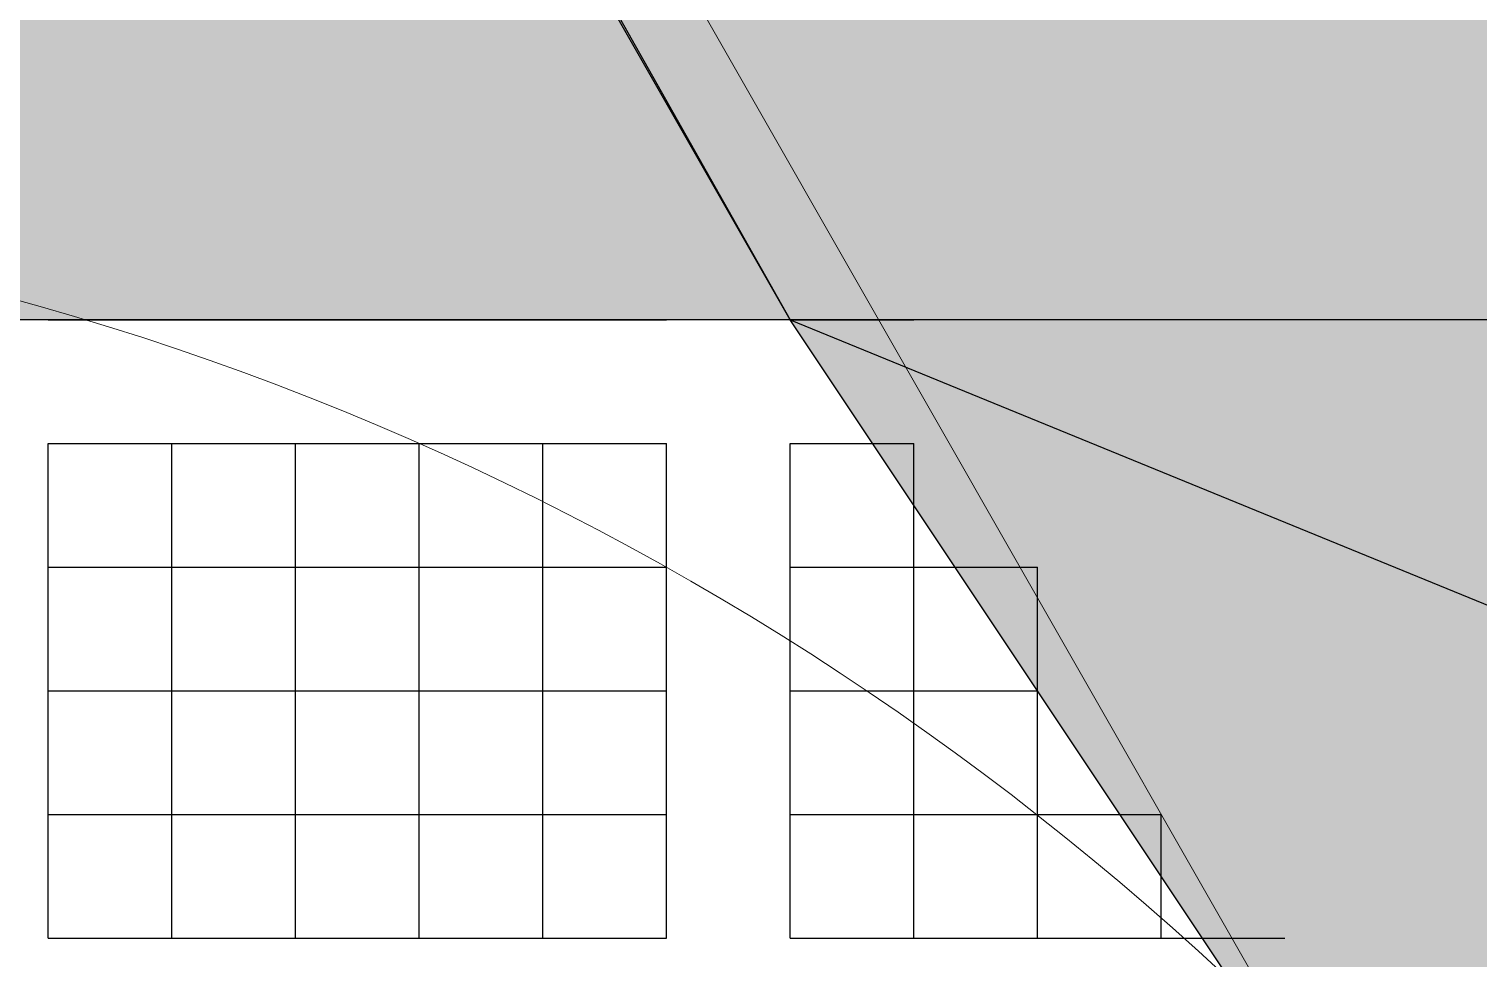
# Model space of a CAD drawing. Header units: millimetres. Extents: x 6 to 745025, y -1528 to 119936.
# Drawn here: x 181.2788 to 181.7749, y 110.6243 to 110.9423 of the extents above; entities that cross this region are included whole.
import ezdxf

# ---------------------------------------------------------------- set-up
doc = ezdxf.new("R2010")
doc.units = ezdxf.units.MM
doc.header["$MEASUREMENT"] = 0
doc.layers.get('0').update_dxf_attribs({"linetype": 'CONTINUOUS'})

msp = doc.modelspace()

# ---------------------------------------------------------------- hatches: boundary and pattern name
at = {"true_color": 0x000006}
msp.add_hatch(color=0, dxfattribs=at).paths.add_polyline_path([(180.98911, 111.81644), (181.53944, 110.84278), (180.43877, 110.84278)])
at = {"true_color": 0x000003}
h = msp.add_hatch(color=0, dxfattribs=at)
h.paths.add_polyline_path([(182.51311, 111.13911), (181.37011, 111.13911), (182.68244, 110.84278)])
h.paths.add_polyline_path([(181.37011, 111.13911), (182.68244, 110.84278), (181.53944, 110.84278)])
at = {"true_color": 0x000006}
h = msp.add_hatch(color=0, dxfattribs=at)
h.paths.add_polyline_path([(182.68244, 110.84278), (181.53944, 110.84278), (182.47077, 110.46178)])
h.paths.add_polyline_path([(181.53944, 110.84278), (182.47077, 110.46178), (181.79344, 110.46178)])

# ---------------------------------------------------------------- linework, layer by layer
at = {"color": 0, "linetype": 'Continuous', "lineweight": 25, "true_color": 0x000002}
for p, q in [((181.28544, 110.84278), (181.28544, 110.84278)), ((181.28544, 110.84278), (181.28544, 110.84278)), ((181.28544, 110.84278), (181.28544, 110.84278)), ((181.28544, 110.84278), (181.28544, 110.84278)), ((181.28544, 110.84278), (181.28544, 110.84278)), ((181.28544, 110.84278), (181.28544, 110.84278)), ((181.28544, 110.84278), (181.28544, 110.84278)), ((181.28544, 110.84278), (181.28544, 110.84278)), ((181.32777, 110.84278), (181.32777, 110.84278)), ((181.32777, 110.84278), (181.32777, 110.84278)), ((181.32777, 110.84278), (181.32777, 110.84278)), ((181.32777, 110.84278), (181.32777, 110.84278)), ((181.32777, 110.84278), (181.32777, 110.84278)), ((181.32777, 110.84278), (181.32777, 110.84278)), ((181.32777, 110.84278), (181.32777, 110.84278)), ((181.37011, 110.84278), (181.37011, 110.84278)), ((181.37011, 110.84278), (181.37011, 110.84278)), ((181.37011, 110.84278), (181.37011, 110.84278)), ((181.37011, 110.84278), (181.37011, 110.84278)), ((181.37011, 110.84278), (181.37011, 110.84278)), ((181.37011, 110.84278), (181.37011, 110.84278)), ((181.37011, 110.84278), (181.37011, 110.84278)), ((181.41244, 110.84278), (181.41244, 110.84278)), ((181.41244, 110.84278), (181.41244, 110.84278)), ((181.41244, 110.84278), (181.41244, 110.84278)), ((181.41244, 110.84278), (181.41244, 110.84278)), ((181.41244, 110.84278), (181.41244, 110.84278)), ((181.41244, 110.84278), (181.41244, 110.84278)), ((181.41244, 110.84278), (181.41244, 110.84278)), ((181.45477, 110.84278), (181.45477, 110.84278)), ((181.45477, 110.84278), (181.45477, 110.84278)), ((181.45477, 110.84278), (181.45477, 110.84278)), ((181.45477, 110.84278), (181.45477, 110.84278)), ((181.45477, 110.84278), (181.45477, 110.84278)), ((181.45477, 110.84278), (181.45477, 110.84278)), ((181.45477, 110.84278), (181.45477, 110.84278)), ((181.49711, 110.84278), (181.49711, 110.84278)), ((181.49711, 110.84278), (181.49711, 110.84278)), ((181.49711, 110.84278), (181.49711, 110.84278)), ((181.49711, 110.84278), (181.49711, 110.84278)), ((181.49711, 110.84278), (181.49711, 110.84278)), ((181.49711, 110.84278), (181.49711, 110.84278)), ((181.49711, 110.84278), (181.49711, 110.84278)), ((181.53944, 110.84278), (181.53944, 110.84278)), ((181.53944, 110.84278), (181.53944, 110.84278)), ((181.53944, 110.84278), (181.58177, 110.84278)), ((181.53944, 110.84278), (181.58177, 110.84278)), ((181.53944, 110.84278), (181.58177, 110.84278)), ((181.53944, 110.84278), (181.58177, 110.84278)), ((181.53944, 110.84278), (181.53944, 110.84278)), ((181.53944, 110.84278), (181.53944, 110.84278)), ((181.53944, 110.84278), (181.53944, 110.84278)), ((181.53944, 110.84278), (181.53944, 110.84278)), ((181.53944, 110.84278), (181.53944, 110.84278)), ((181.53944, 110.84278), (181.53944, 110.84278)), ((181.53944, 110.84278), (181.53944, 110.84278)), ((181.53944, 110.84278), (181.53944, 110.84278)), ((181.58177, 110.84278), (181.58177, 110.84278)), ((181.28544, 110.80044), (181.28544, 110.80044)), ((181.28544, 110.80044), (181.28544, 110.80044)), ((181.28544, 110.80044), (181.28544, 110.80044)), ((181.28544, 110.80044), (181.28544, 110.80044)), ((181.28544, 110.80044), (181.28544, 110.80044)), ((181.28544, 110.80044), (181.28544, 110.80044)), ((181.28544, 110.80044), (181.28544, 110.80044)), ((181.28544, 110.80044), (181.28544, 110.80044)), ((181.32777, 110.80044), (181.32777, 110.80044)), ((181.32777, 110.80044), (181.32777, 110.80044)), ((181.32777, 110.80044), (181.32777, 110.80044)), ((181.32777, 110.80044), (181.32777, 110.80044)), ((181.32777, 110.80044), (181.32777, 110.80044)), ((181.32777, 110.80044), (181.32777, 110.80044)), ((181.32777, 110.80044), (181.32777, 110.80044)), ((181.37011, 110.80044), (181.37011, 110.80044)), ((181.37011, 110.80044), (181.37011, 110.80044)), ((181.37011, 110.80044), (181.37011, 110.80044)), ((181.37011, 110.80044), (181.37011, 110.80044)), ((181.37011, 110.75811), (181.37011, 110.80044)), ((181.37011, 110.75811), (181.37011, 110.80044)), ((181.37011, 110.75811), (181.37011, 110.80044)), ((181.41244, 110.75811), (181.41244, 110.80044)), ((181.41244, 110.75811), (181.41244, 110.80044)), ((181.41244, 110.75811), (181.41244, 110.80044)), ((181.41244, 110.75811), (181.41244, 110.80044)), ((181.41244, 110.75811), (181.41244, 110.80044)), ((181.41244, 110.75811), (181.41244, 110.80044)), ((181.41244, 110.75811), (181.41244, 110.80044)), ((181.45477, 110.75811), (181.45477, 110.80044)), ((181.45477, 110.75811), (181.45477, 110.80044)), ((181.45477, 110.75811), (181.45477, 110.80044)), ((181.45477, 110.75811), (181.45477, 110.80044)), ((181.45477, 110.75811), (181.45477, 110.80044)), ((181.53944, 110.80044), (181.58177, 110.80044)), ((181.53944, 110.80044), (181.58177, 110.80044)), ((181.53944, 110.80044), (181.58177, 110.80044)), ((181.53944, 110.80044), (181.58177, 110.80044)), ((181.53944, 110.80044), (181.58177, 110.80044)), ((181.53944, 110.80044), (181.58177, 110.80044)), ((181.53944, 110.80044), (181.58177, 110.80044)), ((181.45477, 110.75811), (181.49711, 110.75811)), ((181.45477, 110.75811), (181.49711, 110.75811)), ((181.53944, 110.75811), (181.58177, 110.75811)), ((181.53944, 110.75811), (181.58177, 110.75811)), ((181.45477, 110.71578), (181.49711, 110.71578)), ((181.49711, 110.71578), (181.49711, 110.71578)), ((181.49711, 110.71578), (181.49711, 110.71578)), ((181.49711, 110.71578), (181.49711, 110.71578)), ((181.49711, 110.71578), (181.49711, 110.71578)), ((181.66644, 110.63111), (181.66644, 110.67344)), ((181.66644, 110.63111), (181.66644, 110.67344)), ((181.66644, 110.63111), (181.66644, 110.67344)), ((181.66644, 110.63111), (181.66644, 110.67344)), ((181.62411, 110.63111), (181.66644, 110.63111)), ((181.62411, 110.63111), (181.66644, 110.63111)), ((181.62411, 110.63111), (181.66644, 110.63111)), ((181.66644, 110.63111), (181.66644, 110.63111)), ((181.66644, 110.63111), (181.66644, 110.63111)), ((181.66644, 110.63111), (181.66644, 110.63111)), ((181.70877, 110.63111), (181.70877, 110.63111))]:
    msp.add_line(p, q, dxfattribs=at)
at = {"color": 0, "linetype": 'Continuous', "lineweight": 25, "true_color": 0x000001}
for p, q in [((181.28544, 110.80044), (181.28544, 110.80044)), ((181.28544, 110.80044), (181.28544, 110.80044)), ((181.28544, 110.80044), (181.28544, 110.80044)), ((181.28544, 110.80044), (181.32777, 110.80044)), ((181.28544, 110.80044), (181.32777, 110.80044)), ((181.53944, 110.71578), (181.53944, 110.71578)), ((181.53944, 110.67344), (181.53944, 110.67344)), ((181.53944, 110.67344), (181.53944, 110.67344)), ((181.53944, 110.67344), (181.53944, 110.67344)), ((181.53944, 110.67344), (181.58177, 110.67344)), ((181.53944, 110.67344), (181.58177, 110.67344)), ((181.53944, 110.67344), (181.58177, 110.67344)), ((181.53944, 110.67344), (181.58177, 110.67344)), ((181.53944, 110.63111), (181.53944, 110.67344)), ((181.53944, 110.63111), (181.53944, 110.67344)), ((181.53944, 110.63111), (181.53944, 110.67344)), ((181.53944, 110.63111), (181.53944, 110.67344)), ((181.53944, 110.63111), (181.53944, 110.67344)), ((181.58177, 110.63111), (181.58177, 110.67344)), ((181.58177, 110.63111), (181.58177, 110.67344)), ((181.58177, 110.63111), (181.58177, 110.67344)), ((181.58177, 110.63111), (181.58177, 110.67344)), ((181.58177, 110.63111), (181.58177, 110.67344)), ((181.53944, 110.63111), (181.58177, 110.63111)), ((181.53944, 110.63111), (181.58177, 110.63111)), ((181.58177, 110.63111), (181.58177, 110.63111)), ((181.58177, 110.63111), (181.58177, 110.63111)), ((181.62411, 110.63111), (181.62411, 110.63111)), ((181.62411, 110.63111), (181.62411, 110.63111)), ((181.62411, 110.63111), (181.62411, 110.63111)), ((181.62411, 110.63111), (181.62411, 110.63111)), ((181.62411, 110.63111), (181.62411, 110.63111)), ((181.62411, 110.63111), (181.62411, 110.63111)), ((181.62411, 110.63111), (181.62411, 110.63111))]:
    msp.add_line(p, q, dxfattribs=at)
at = {"color": 0, "linetype": 'Continuous', "lineweight": 18, "true_color": 0x000003}
msp.add_lwpolyline([(180.98911, 111.85878), (179.29577, 108.89544), (182.68244, 108.89544)], close=True, dxfattribs=at)
at = {"color": 0, "linetype": 'Continuous', "lineweight": -2, "true_color": 0x000006}
for points in [[(180.98911, 111.81644), (181.53944, 110.84278), (180.43877, 110.84278)], [(182.68244, 110.84278), (181.53944, 110.84278), (182.47077, 110.46178)], [(181.53944, 110.84278), (182.47077, 110.46178), (181.79344, 110.46178)]]:
    msp.add_lwpolyline(points, close=True, dxfattribs=at)
at = {"color": 0, "linetype": 'Continuous', "lineweight": -2, "true_color": 0x000003}
msp.add_lwpolyline([(181.37011, 111.13911), (182.68244, 110.84278), (181.53944, 110.84278)], close=True, dxfattribs=at)
at = {"color": 0, "linetype": 'Continuous', "lineweight": 18, "true_color": 0x000003}
msp.add_lwpolyline([(180.98911, 107.87944), (182.68244, 110.84278), (179.29577, 110.84278), (180.98911, 107.92178)], dxfattribs=at)
at = {"color": 0, "linetype": 'Continuous', "lineweight": 25, "true_color": 0x000002}
for points in [[(181.28544, 110.84278), (181.32777, 110.84278), (181.37011, 110.84278), (181.41244, 110.84278), (181.45477, 110.84278), (181.49711, 110.84278)], [(181.28544, 110.84278), (181.32777, 110.84278), (181.37011, 110.84278), (181.41244, 110.84278), (181.45477, 110.84278), (181.49711, 110.84278)], [(181.28544, 110.84278), (181.32777, 110.84278), (181.37011, 110.84278), (181.41244, 110.84278), (181.45477, 110.84278), (181.49711, 110.84278)], [(181.28544, 110.84278), (181.32777, 110.84278), (181.37011, 110.84278), (181.41244, 110.84278), (181.45477, 110.84278), (181.49711, 110.84278)], [(181.28544, 110.84278), (181.32777, 110.84278), (181.37011, 110.84278), (181.41244, 110.84278), (181.45477, 110.84278), (181.49711, 110.84278)], [(181.28544, 110.84278), (181.32777, 110.84278), (181.37011, 110.84278), (181.41244, 110.84278), (181.45477, 110.84278), (181.49711, 110.84278)], [(181.28544, 110.80044), (181.32777, 110.80044), (181.37011, 110.80044), (181.41244, 110.80044), (181.45477, 110.80044), (181.49711, 110.80044)], [(181.28544, 110.80044), (181.32777, 110.80044), (181.37011, 110.80044), (181.41244, 110.80044), (181.45477, 110.80044), (181.49711, 110.80044)], [(181.28544, 110.80044), (181.32777, 110.80044), (181.37011, 110.80044), (181.41244, 110.80044), (181.45477, 110.80044), (181.49711, 110.80044)], [(181.32777, 110.80044), (181.37011, 110.80044), (181.41244, 110.80044), (181.45477, 110.80044), (181.49711, 110.80044)], [(181.32777, 110.80044), (181.37011, 110.80044), (181.41244, 110.80044), (181.45477, 110.80044), (181.49711, 110.80044)], [(181.37011, 110.80044), (181.41244, 110.80044), (181.45477, 110.80044), (181.49711, 110.80044)], [(181.37011, 110.80044), (181.41244, 110.80044), (181.45477, 110.80044), (181.49711, 110.80044)], [(181.45477, 110.71578), (181.45477, 110.75811), (181.45477, 110.80044)], [(181.45477, 110.71578), (181.45477, 110.75811), (181.45477, 110.80044)], [(181.49711, 110.71578), (181.49711, 110.75811), (181.49711, 110.80044)], [(181.49711, 110.71578), (181.49711, 110.75811), (181.49711, 110.80044)], [(181.49711, 110.71578), (181.49711, 110.75811), (181.49711, 110.80044)], [(181.49711, 110.71578), (181.49711, 110.75811), (181.49711, 110.80044)], [(181.49711, 110.71578), (181.49711, 110.75811), (181.49711, 110.80044)], [(181.49711, 110.71578), (181.49711, 110.75811), (181.49711, 110.80044)], [(181.49711, 110.71578), (181.49711, 110.75811), (181.49711, 110.80044)], [(181.53944, 110.71578), (181.53944, 110.75811), (181.53944, 110.80044)], [(181.53944, 110.71578), (181.53944, 110.75811), (181.53944, 110.80044)], [(181.53944, 110.71578), (181.53944, 110.75811), (181.53944, 110.80044)], [(181.53944, 110.67344), (181.53944, 110.71578), (181.53944, 110.75811), (181.53944, 110.80044)], [(181.53944, 110.67344), (181.53944, 110.71578), (181.53944, 110.75811), (181.53944, 110.80044)], [(181.53944, 110.67344), (181.53944, 110.71578), (181.53944, 110.75811), (181.53944, 110.80044)], [(181.53944, 110.67344), (181.53944, 110.71578), (181.53944, 110.75811), (181.53944, 110.80044)], [(181.53944, 110.67344), (181.53944, 110.71578), (181.53944, 110.75811), (181.53944, 110.80044)], [(181.58177, 110.67344), (181.58177, 110.71578), (181.58177, 110.75811), (181.58177, 110.80044)], [(181.58177, 110.67344), (181.58177, 110.71578), (181.58177, 110.75811), (181.58177, 110.80044)], [(181.58177, 110.67344), (181.58177, 110.71578), (181.58177, 110.75811), (181.58177, 110.80044)], [(181.58177, 110.67344), (181.58177, 110.71578), (181.58177, 110.75811), (181.58177, 110.80044)], [(181.58177, 110.67344), (181.58177, 110.71578), (181.58177, 110.75811), (181.58177, 110.80044)], [(181.58177, 110.63111), (181.58177, 110.67344), (181.58177, 110.71578), (181.58177, 110.75811), (181.58177, 110.80044)], [(181.37011, 110.75811), (181.41244, 110.75811), (181.45477, 110.75811), (181.49711, 110.75811)], [(181.41244, 110.75811), (181.45477, 110.75811), (181.49711, 110.75811)], [(181.41244, 110.75811), (181.45477, 110.75811), (181.49711, 110.75811)], [(181.41244, 110.75811), (181.45477, 110.75811), (181.49711, 110.75811)], [(181.41244, 110.75811), (181.45477, 110.75811), (181.49711, 110.75811)], [(181.53944, 110.75811), (181.58177, 110.75811), (181.62411, 110.75811)], [(181.53944, 110.75811), (181.58177, 110.75811), (181.62411, 110.75811)], [(181.53944, 110.75811), (181.58177, 110.75811), (181.62411, 110.75811)], [(181.53944, 110.75811), (181.58177, 110.75811), (181.62411, 110.75811)], [(181.53944, 110.75811), (181.58177, 110.75811), (181.62411, 110.75811)], [(181.58177, 110.63111), (181.58177, 110.67344), (181.58177, 110.71578), (181.58177, 110.75811)], [(181.62411, 110.63111), (181.62411, 110.67344), (181.62411, 110.71578), (181.62411, 110.75811)], [(181.62411, 110.63111), (181.62411, 110.67344), (181.62411, 110.71578), (181.62411, 110.75811)], [(181.62411, 110.63111), (181.62411, 110.67344), (181.62411, 110.71578), (181.62411, 110.75811)], [(181.53944, 110.71578), (181.58177, 110.71578), (181.62411, 110.71578)], [(181.53944, 110.71578), (181.58177, 110.71578), (181.62411, 110.71578)], [(181.53944, 110.71578), (181.58177, 110.71578), (181.62411, 110.71578)], [(181.53944, 110.71578), (181.58177, 110.71578), (181.62411, 110.71578)], [(181.53944, 110.71578), (181.58177, 110.71578), (181.62411, 110.71578)], [(181.53944, 110.71578), (181.58177, 110.71578), (181.62411, 110.71578)], [(181.53944, 110.71578), (181.58177, 110.71578), (181.62411, 110.71578)], [(181.62411, 110.63111), (181.62411, 110.67344), (181.62411, 110.71578)], [(181.62411, 110.63111), (181.62411, 110.67344), (181.62411, 110.71578)], [(181.62411, 110.63111), (181.62411, 110.67344), (181.62411, 110.71578)], [(181.62411, 110.63111), (181.62411, 110.67344), (181.62411, 110.71578)], [(181.53944, 110.67344), (181.58177, 110.67344), (181.62411, 110.67344), (181.66644, 110.67344)], [(181.53944, 110.67344), (181.58177, 110.67344), (181.62411, 110.67344), (181.66644, 110.67344)], [(181.53944, 110.67344), (181.58177, 110.67344), (181.62411, 110.67344), (181.66644, 110.67344)], [(181.58177, 110.67344), (181.62411, 110.67344), (181.66644, 110.67344)], [(181.58177, 110.67344), (181.62411, 110.67344), (181.66644, 110.67344)], [(181.58177, 110.67344), (181.62411, 110.67344), (181.66644, 110.67344)], [(181.58177, 110.67344), (181.62411, 110.67344), (181.66644, 110.67344)], [(181.58177, 110.63111), (181.62411, 110.63111), (181.66644, 110.63111)], [(181.58177, 110.63111), (181.62411, 110.63111), (181.66644, 110.63111)], [(181.62411, 110.63111), (181.66644, 110.63111), (181.70877, 110.63111)], [(181.62411, 110.63111), (181.66644, 110.63111), (181.70877, 110.63111)], [(181.62411, 110.63111), (181.66644, 110.63111), (181.70877, 110.63111)]]:
    msp.add_lwpolyline(points, dxfattribs=at)
at = {"color": 0, "linetype": 'Continuous', "lineweight": 25, "true_color": 0x000001}
for points in [[(181.28544, 110.80044), (181.32777, 110.80044), (181.37011, 110.80044)], [(181.28544, 110.80044), (181.32777, 110.80044), (181.37011, 110.80044)], [(181.28544, 110.63111), (181.28544, 110.67344), (181.28544, 110.71578), (181.28544, 110.75811), (181.28544, 110.80044)], [(181.28544, 110.63111), (181.28544, 110.67344), (181.28544, 110.71578), (181.28544, 110.75811), (181.28544, 110.80044)], [(181.28544, 110.63111), (181.28544, 110.67344), (181.28544, 110.71578), (181.28544, 110.75811), (181.28544, 110.80044)], [(181.28544, 110.63111), (181.28544, 110.67344), (181.28544, 110.71578), (181.28544, 110.75811), (181.28544, 110.80044)], [(181.28544, 110.63111), (181.28544, 110.67344), (181.28544, 110.71578), (181.28544, 110.75811), (181.28544, 110.80044)], [(181.28544, 110.63111), (181.28544, 110.67344), (181.28544, 110.71578), (181.28544, 110.75811), (181.28544, 110.80044)], [(181.28544, 110.63111), (181.28544, 110.67344), (181.28544, 110.71578), (181.28544, 110.75811), (181.28544, 110.80044)], [(181.28544, 110.63111), (181.28544, 110.67344), (181.28544, 110.71578), (181.28544, 110.75811), (181.28544, 110.80044)], [(181.32777, 110.63111), (181.32777, 110.67344), (181.32777, 110.71578), (181.32777, 110.75811), (181.32777, 110.80044)], [(181.32777, 110.63111), (181.32777, 110.67344), (181.32777, 110.71578), (181.32777, 110.75811), (181.32777, 110.80044)], [(181.32777, 110.63111), (181.32777, 110.67344), (181.32777, 110.71578), (181.32777, 110.75811), (181.32777, 110.80044)], [(181.32777, 110.63111), (181.32777, 110.67344), (181.32777, 110.71578), (181.32777, 110.75811), (181.32777, 110.80044)], [(181.32777, 110.63111), (181.32777, 110.67344), (181.32777, 110.71578), (181.32777, 110.75811), (181.32777, 110.80044)], [(181.32777, 110.63111), (181.32777, 110.67344), (181.32777, 110.71578), (181.32777, 110.75811), (181.32777, 110.80044)], [(181.32777, 110.63111), (181.32777, 110.67344), (181.32777, 110.71578), (181.32777, 110.75811), (181.32777, 110.80044)], [(181.37011, 110.63111), (181.37011, 110.67344), (181.37011, 110.71578), (181.37011, 110.75811), (181.37011, 110.80044)], [(181.37011, 110.63111), (181.37011, 110.67344), (181.37011, 110.71578), (181.37011, 110.75811), (181.37011, 110.80044)], [(181.37011, 110.63111), (181.37011, 110.67344), (181.37011, 110.71578), (181.37011, 110.75811), (181.37011, 110.80044)], [(181.37011, 110.63111), (181.37011, 110.67344), (181.37011, 110.71578), (181.37011, 110.75811), (181.37011, 110.80044)], [(181.28544, 110.75811), (181.32777, 110.75811), (181.37011, 110.75811)], [(181.28544, 110.75811), (181.32777, 110.75811), (181.37011, 110.75811), (181.41244, 110.75811)], [(181.28544, 110.75811), (181.32777, 110.75811), (181.37011, 110.75811), (181.41244, 110.75811)], [(181.28544, 110.75811), (181.32777, 110.75811), (181.37011, 110.75811), (181.41244, 110.75811)], [(181.28544, 110.75811), (181.32777, 110.75811), (181.37011, 110.75811), (181.41244, 110.75811)], [(181.28544, 110.75811), (181.32777, 110.75811), (181.37011, 110.75811), (181.41244, 110.75811), (181.45477, 110.75811)], [(181.28544, 110.75811), (181.32777, 110.75811), (181.37011, 110.75811), (181.41244, 110.75811), (181.45477, 110.75811)], [(181.37011, 110.63111), (181.37011, 110.67344), (181.37011, 110.71578), (181.37011, 110.75811)], [(181.37011, 110.63111), (181.37011, 110.67344), (181.37011, 110.71578), (181.37011, 110.75811)], [(181.37011, 110.63111), (181.37011, 110.67344), (181.37011, 110.71578), (181.37011, 110.75811)], [(181.41244, 110.63111), (181.41244, 110.67344), (181.41244, 110.71578), (181.41244, 110.75811)], [(181.41244, 110.63111), (181.41244, 110.67344), (181.41244, 110.71578), (181.41244, 110.75811)], [(181.41244, 110.63111), (181.41244, 110.67344), (181.41244, 110.71578), (181.41244, 110.75811)], [(181.41244, 110.63111), (181.41244, 110.67344), (181.41244, 110.71578), (181.41244, 110.75811)], [(181.41244, 110.63111), (181.41244, 110.67344), (181.41244, 110.71578), (181.41244, 110.75811)], [(181.41244, 110.63111), (181.41244, 110.67344), (181.41244, 110.71578), (181.41244, 110.75811)], [(181.41244, 110.63111), (181.41244, 110.67344), (181.41244, 110.71578), (181.41244, 110.75811)], [(181.45477, 110.63111), (181.45477, 110.67344), (181.45477, 110.71578), (181.45477, 110.75811)], [(181.45477, 110.63111), (181.45477, 110.67344), (181.45477, 110.71578), (181.45477, 110.75811)], [(181.45477, 110.63111), (181.45477, 110.67344), (181.45477, 110.71578), (181.45477, 110.75811)], [(181.45477, 110.63111), (181.45477, 110.67344), (181.45477, 110.71578), (181.45477, 110.75811)], [(181.45477, 110.63111), (181.45477, 110.67344), (181.45477, 110.71578), (181.45477, 110.75811)], [(181.28544, 110.71578), (181.32777, 110.71578), (181.37011, 110.71578), (181.41244, 110.71578), (181.45477, 110.71578)], [(181.28544, 110.71578), (181.32777, 110.71578), (181.37011, 110.71578), (181.41244, 110.71578), (181.45477, 110.71578), (181.49711, 110.71578)], [(181.28544, 110.71578), (181.32777, 110.71578), (181.37011, 110.71578), (181.41244, 110.71578), (181.45477, 110.71578), (181.49711, 110.71578)], [(181.28544, 110.71578), (181.32777, 110.71578), (181.37011, 110.71578), (181.41244, 110.71578), (181.45477, 110.71578), (181.49711, 110.71578)], [(181.28544, 110.71578), (181.32777, 110.71578), (181.37011, 110.71578), (181.41244, 110.71578), (181.45477, 110.71578), (181.49711, 110.71578)], [(181.28544, 110.71578), (181.32777, 110.71578), (181.37011, 110.71578), (181.41244, 110.71578), (181.45477, 110.71578), (181.49711, 110.71578)], [(181.28544, 110.71578), (181.32777, 110.71578), (181.37011, 110.71578), (181.41244, 110.71578), (181.45477, 110.71578), (181.49711, 110.71578)], [(181.45477, 110.63111), (181.45477, 110.67344), (181.45477, 110.71578)], [(181.45477, 110.63111), (181.45477, 110.67344), (181.45477, 110.71578)], [(181.49711, 110.63111), (181.49711, 110.67344), (181.49711, 110.71578)], [(181.49711, 110.63111), (181.49711, 110.67344), (181.49711, 110.71578)], [(181.49711, 110.63111), (181.49711, 110.67344), (181.49711, 110.71578)], [(181.49711, 110.63111), (181.49711, 110.67344), (181.49711, 110.71578)], [(181.49711, 110.63111), (181.49711, 110.67344), (181.49711, 110.71578)], [(181.49711, 110.63111), (181.49711, 110.67344), (181.49711, 110.71578)], [(181.49711, 110.63111), (181.49711, 110.67344), (181.49711, 110.71578)], [(181.53944, 110.63111), (181.53944, 110.67344), (181.53944, 110.71578)], [(181.53944, 110.63111), (181.53944, 110.67344), (181.53944, 110.71578)], [(181.53944, 110.63111), (181.53944, 110.67344), (181.53944, 110.71578)], [(181.28544, 110.67344), (181.32777, 110.67344), (181.37011, 110.67344), (181.41244, 110.67344), (181.45477, 110.67344), (181.49711, 110.67344)], [(181.28544, 110.67344), (181.32777, 110.67344), (181.37011, 110.67344), (181.41244, 110.67344), (181.45477, 110.67344), (181.49711, 110.67344)], [(181.28544, 110.67344), (181.32777, 110.67344), (181.37011, 110.67344), (181.41244, 110.67344), (181.45477, 110.67344), (181.49711, 110.67344)], [(181.28544, 110.67344), (181.32777, 110.67344), (181.37011, 110.67344), (181.41244, 110.67344), (181.45477, 110.67344), (181.49711, 110.67344)], [(181.28544, 110.67344), (181.32777, 110.67344), (181.37011, 110.67344), (181.41244, 110.67344), (181.45477, 110.67344), (181.49711, 110.67344)], [(181.28544, 110.67344), (181.32777, 110.67344), (181.37011, 110.67344), (181.41244, 110.67344), (181.45477, 110.67344), (181.49711, 110.67344)], [(181.28544, 110.67344), (181.32777, 110.67344), (181.37011, 110.67344), (181.41244, 110.67344), (181.45477, 110.67344), (181.49711, 110.67344)], [(181.28544, 110.63111), (181.32777, 110.63111), (181.37011, 110.63111), (181.41244, 110.63111), (181.45477, 110.63111), (181.49711, 110.63111)], [(181.28544, 110.63111), (181.32777, 110.63111), (181.37011, 110.63111), (181.41244, 110.63111), (181.45477, 110.63111), (181.49711, 110.63111)], [(181.28544, 110.63111), (181.32777, 110.63111), (181.37011, 110.63111), (181.41244, 110.63111), (181.45477, 110.63111), (181.49711, 110.63111)], [(181.28544, 110.63111), (181.32777, 110.63111), (181.37011, 110.63111), (181.41244, 110.63111), (181.45477, 110.63111), (181.49711, 110.63111)], [(181.28544, 110.63111), (181.32777, 110.63111), (181.37011, 110.63111), (181.41244, 110.63111), (181.45477, 110.63111), (181.49711, 110.63111)], [(181.28544, 110.63111), (181.32777, 110.63111), (181.37011, 110.63111), (181.41244, 110.63111), (181.45477, 110.63111), (181.49711, 110.63111)], [(181.28544, 110.63111), (181.32777, 110.63111), (181.37011, 110.63111), (181.41244, 110.63111), (181.45477, 110.63111), (181.49711, 110.63111)], [(181.28544, 110.63111), (181.32777, 110.63111), (181.37011, 110.63111), (181.41244, 110.63111), (181.45477, 110.63111), (181.49711, 110.63111)], [(181.53944, 110.63111), (181.58177, 110.63111), (181.62411, 110.63111)], [(181.53944, 110.63111), (181.58177, 110.63111), (181.62411, 110.63111)], [(181.53944, 110.63111), (181.58177, 110.63111), (181.62411, 110.63111)], [(181.53944, 110.63111), (181.58177, 110.63111), (181.62411, 110.63111)], [(181.53944, 110.63111), (181.58177, 110.63111), (181.62411, 110.63111)], [(181.53944, 110.63111), (181.58177, 110.63111), (181.62411, 110.63111)]]:
    msp.add_lwpolyline(points, dxfattribs=at)
at = {"color": 0, "linetype": 'Continuous', "lineweight": 18, "true_color": 0x000003}
for points in [[(182.97877, 109.89028), (182.97877, 110.97745), (182.09745, 111.85878), (181.01027, 111.85878)], [(182.00511, 109.89028), (182.00511, 110.43971), (181.55971, 110.88511), (181.01027, 110.88511)]]:
    msp.add_open_spline(points, degree=3, dxfattribs=at)

doc.saveas('drawing.dxf')
